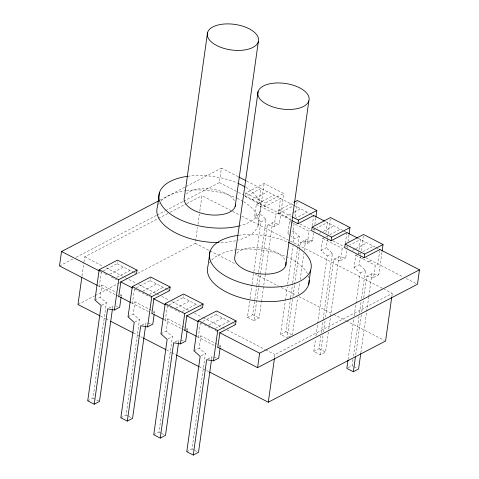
<?xml version="1.0" encoding="UTF-8"?>
<svg xmlns="http://www.w3.org/2000/svg" width="479" height="479" viewBox="0 0 479 479"><rect width="100%" height="100%" fill="white"/><g stroke="black" fill="none" stroke-linecap="round" stroke-linejoin="round"><path stroke-width="0.36" stroke-dasharray="2.4 1.8" d="M82.017 275.922L83.873 262.72M83.975 261.989L84.693 256.852L169.512 212.61M101.303 271.934L99.273 286.382L101.895 285.011L116.193 292.352M94.932 299.968L100.177 297.231L101.895 285.011M87.723 400.863L92.968 398.127L106.386 302.644L100.177 297.231M103.272 270.91L117.038 263.725L117.343 261.558M112.571 308.201L112.882 305.985L109.206 307.955M121.193 296.459L121.391 295.022L119.445 294.022M134.413 288.837L132.384 303.279L135.006 301.914L152.556 310.919M128.043 316.864L133.288 314.128L135.006 301.914M120.834 417.766L126.079 415.03L139.497 319.547L133.288 314.128M136.383 287.807L150.149 280.628L150.556 277.736M145.58 325.846L145.993 322.882L147.352 323.133M154.304 313.362L154.501 311.919L153.202 311.254M167.333 305.836L165.303 320.277L167.925 318.912L185.475 327.917M160.962 333.863L166.207 331.127L167.925 318.912M153.753 434.764L158.998 432.028L172.416 336.545L166.207 331.127M169.303 304.806L183.068 297.627L183.373 295.459M178.499 342.844L178.912 339.88L180.272 340.132M137.635 273.413L195.282 243.338L197.552 227.208M197.965 224.274L199.408 214.005M199.821 211.071L201.982 195.672L231.926 211.041M187.223 330.36L187.421 328.923L186.121 328.253M183.559 201.252L219.382 182.559L221.412 168.117L238.027 176.649M200.348 322.786L198.318 337.228L200.941 335.863L218.49 344.868M193.977 350.814L199.222 348.077L200.941 335.863M186.768 451.715L192.013 448.979L205.431 353.496L199.222 348.077M202.97 321.415L216.083 314.577L216.388 312.41M211.616 359.052L211.928 356.831L216.682 357.711M220.238 347.305L220.436 345.868L219.137 345.203M274.138 226.489L275.856 214.269L278.479 212.904L280.508 198.456L264.773 206.665L245.272 196.653L245.781 193.043L264.139 183.469L283.634 193.474L279.383 223.753L274.138 226.489L267.348 225.232L253.924 320.714L247.427 317.373L249.924 299.614M253.876 271.485L260.845 221.891L254.642 216.478L256.355 204.258L258.977 202.892L261.007 188.445L245.272 196.653M258.091 225.549L260.121 211.107M254.642 216.478L259.887 213.742L264.139 183.469M250.026 298.872L252.002 284.807M252.11 284.065L253.774 272.228M264.773 206.665L265.276 203.054L283.634 193.474M247.427 317.373L252.673 314.637L254.648 300.596M254.75 299.86L256.726 285.819M256.828 285.077L258.486 273.252M258.594 272.515L266.073 219.304L259.887 213.742M253.924 320.714L259.169 317.978L261.354 302.459M261.456 301.716L265.198 275.114M265.3 274.371L272.569 222.639L279.383 223.753M290.813 220.035L278.461 213.694L278.97 210.083L293.393 202.557M290.418 235.776L287.831 233.518L289.55 221.298L290.861 220.615M274.575 357.478L274.988 354.544L392.277 293.364L384.29 289.268M294.112 223.394L293.076 230.782L294.034 238.931L293.202 244.853M295.046 216.753L297.327 200.503M292.525 299.261L287.119 337.749L280.616 334.414L285.298 301.105M285.4 300.369L287.274 287.041M287.693 284.083L293.1 245.595M280.616 334.414L285.861 331.678L290.537 298.423M290.639 297.681L292.615 283.64M292.717 282.903L297.806 246.691M297.908 245.949L299.261 236.345L293.076 230.782L291.765 231.465M292.944 296.303L294.501 285.197M294.603 284.46L299.495 249.673M299.597 248.93L300.537 242.266L305.758 239.68L312.571 240.787L313.919 231.189M288.43 337.066L292.364 335.013L297.657 297.327M298.076 294.369L299.734 282.544M300.153 279.586L303.788 253.72M304.201 250.762L305.758 239.68M307.326 243.524L312.571 240.787L300.537 242.266L307.326 243.524L309.045 231.309L311.009 230.279M312.278 225.609L313.697 215.496M314.026 230.453L314.23 228.974M314.853 224.543L315.787 217.897M317.745 323.319L327.211 255.966L321.008 250.547L322.726 238.332L324.69 237.303M325.954 232.626L327.379 222.519L316.882 227.992M321.008 250.547L326.253 247.811L327.6 238.213M327.702 237.476L328.121 234.524M328.223 233.782L330.3 219.017M328.343 332.097L325.54 352.047L320.295 354.783L313.793 351.448L315.559 338.863M315.978 335.905L317.643 324.061M313.793 351.448L319.038 348.712L320.804 336.15M321.217 333.192L323.091 319.888M323.193 319.152L332.438 253.373L326.253 247.811M320.295 354.783L323.103 334.797M323.517 331.839L325.181 319.996M325.6 317.032L333.713 259.301L338.934 256.714L345.748 257.822L346.994 248.96M328.756 329.139L330.42 317.314M330.522 316.571L338.934 256.714M333.713 259.301L340.503 260.558L342.222 248.338L344.844 246.972M345.353 243.362L346.772 233.249M347.095 248.224L347.305 246.745M348.029 241.578L348.963 234.932M355.993 303.291L360.256 272.94L354.047 267.527L355.765 255.307L357.735 254.283M358.388 253.942L360.418 239.494L349.927 244.967M354.047 267.527L359.292 264.791L360.645 255.193M360.747 254.451L361.16 251.499M361.268 250.762L363.339 235.991M348.083 359.543L353.807 318.834M354.221 315.871L355.885 304.027M348.149 367.74L352.083 365.687L353.017 359.034M353.43 356.083L359.04 316.17M359.454 313.218L361.118 301.393M361.531 298.435L365.483 270.354L359.292 264.791M355.729 354.735L361.346 314.769M361.759 311.805L363.321 300.704M363.741 297.74L366.752 276.275L371.979 273.689L378.793 274.796L382.11 251.17M360.867 352.766L366.579 312.116M366.68 311.38L368.656 297.339M368.758 296.597L371.979 273.689M366.752 276.275L373.548 277.533L375.261 265.318L377.883 263.947L379.715 250.948M391.864 296.297L392.277 293.364M101.65 305.225L106.386 302.644M134.761 322.127L139.497 319.547M141.784 325.157L145.993 322.882M168.207 338.821L172.416 336.545M175.236 341.856L178.912 339.88M201.222 355.771L205.431 353.496M207.718 359.106L211.928 356.831M160.172 200.06L221.412 168.117M59.498 265.965L73.431 258.696M76.083 257.313L156.358 215.436M157.022 215.089L164.98 210.94M165.644 210.592L182.894 201.593M170.177 212.263L186.08 203.97M186.744 203.623L201.982 195.672M251.774 199.994L267.51 191.786M109.769 274.245L123.54 267.066M258.271 203.33L274.006 195.121M116.924 277.239L130.037 270.401M77.999 304.524L94.561 295.878M95.225 295.537L117.092 284.131M117.756 283.784L119.744 282.748M260.845 221.891L266.073 219.304M120.079 295.705L121.391 295.022M278.461 213.694L294.202 205.485M267.348 225.232L272.569 222.639M142.88 291.148L156.651 283.963M284.963 217.029L293.483 212.586M294.142 212.245L300.698 208.82M149.376 294.483L163.147 287.298M294.741 218.658L307.195 212.161M287.831 233.518L289.142 232.83M153.19 312.607L154.501 311.919M312.949 230.04L314.26 229.357M175.799 308.147L189.57 300.962M319.451 233.381L320.762 232.692M323.385 231.327L333.875 225.854M182.301 311.482L196.067 304.297M325.948 236.716L327.259 236.033M329.881 234.662L340.371 229.19M185.457 329.947L187.421 328.923M327.211 255.966L332.438 253.373M345.994 247.02L347.305 246.338M208.814 325.091L222.585 317.912M352.49 250.355L355.119 248.99M355.771 248.643L366.92 242.829M340.503 260.558L345.748 257.822M215.316 328.432L229.082 321.247M358.334 254.032L360.304 253.008M362.926 251.643L373.416 246.17M362.076 258.534L364.04 257.504M368.573 261.869L371.195 260.504M219.125 346.556L220.436 345.868M360.256 272.94L365.483 270.354M373.548 277.533L378.793 274.796M299.261 236.345L294.034 238.931L290.933 236.225M116.283 306.614L117.636 306.865M148.035 323.259L151.43 323.888M180.954 340.258L183.667 340.761M246.673 181.086L293.202 204.976M293.867 205.311L309.153 213.161M309.817 213.502L312.476 214.867M325.774 221.693L343.054 230.567M343.718 230.908L345.712 231.932M358.346 238.416L375.626 247.29M376.29 247.631L378.284 248.655M245.781 193.043L265.276 203.054M278.97 210.083L291.316 216.424M219.382 182.559L237.907 192.073M238.572 192.414L243.865 195.133M244.524 195.468L290.849 219.25M299.968 223.933L311.015 229.609M332.881 240.829L343.485 246.278M365.998 257.834L403.587 277.131M406.234 278.491L416.808 283.915M256.355 204.258L275.856 214.269M289.55 221.298L290.849 221.963M291.495 222.298L309.045 231.309M322.726 238.332L342.222 248.338M355.765 255.307L375.261 265.318M232.59 211.383L239.243 214.802M241.907 216.167L383.625 288.927M195.282 243.338L209.257 250.511M209.922 250.852L235.872 264.174M255.163 274.084L278.455 286.041M281.113 287.406L296.417 295.262M299.082 296.627L333.013 314.05M333.677 314.392L345.652 320.535M346.317 320.876L384.242 340.347M252.673 314.637L259.169 317.978M285.861 331.678L292.364 335.013M319.038 348.712L325.54 352.047M352.083 365.687L353.382 366.357M354.029 366.686L357.28 368.357M150.149 280.628L167.045 289.304M167.698 289.633L169.65 290.639M117.038 263.725L133.288 272.066M133.94 272.401L136.539 273.737M183.068 297.627L198.019 305.303M200.617 306.632L202.569 307.638M216.083 314.577L231.034 322.247M233.632 323.582L235.584 324.582M84.693 256.852L103.326 266.42M105.985 267.785L122.618 276.323M125.282 277.688L135.928 283.155M138.587 284.52L155.891 293.405M156.555 293.747L159.214 295.112M161.878 296.477L169.195 300.237M171.859 301.602L188.492 310.141M194.48 313.218L202.461 317.314M203.126 317.655L221.759 327.223M222.424 327.564L224.417 328.588M227.082 329.953L265.007 349.425M265.671 349.766L274.988 354.544M100.087 271.312L102.081 272.335M104.739 273.701L108.062 275.407M111.385 277.113L114.044 278.479M114.709 278.82L116.702 279.844M134.653 289.059L150.604 297.243M166.554 305.434L173.871 309.189M174.536 309.53L179.853 312.26M200.456 322.84L212.425 328.983M215.083 330.348L219.071 332.396M98.051 285.753L115.337 294.627M116.002 294.968L117.996 295.992M131.288 302.818L148.574 311.691M163.86 319.541L181.146 328.414M181.81 328.756L183.804 329.78M197.097 336.605L214.382 345.473M100.62 316.134L105.278 318.529M105.943 318.87L109.266 320.577M133.222 332.875L142.538 337.653M166.488 349.951L171.147 352.346M171.811 352.688L175.805 354.735M199.09 366.692L209.072 371.812M126.079 415.03L128.025 416.029M128.677 416.365L132.575 418.365M92.968 398.127L99.464 401.468M158.998 432.028L160.944 433.028M161.597 433.363L165.494 435.363M192.013 448.979L193.959 449.979M194.612 450.314L198.51 452.314M243.721 201.797A51.319 25.585 8 0 1 238.53 240.045M235.728 240.751A51.319 25.585 8 0 1 219.735 242.578M158.531 204.467A51.319 25.585 8 0 1 159.285 203.246M161.183 200.929A51.319 25.585 8 0 1 185.613 190.732M186.373 190.63A51.319 25.585 8 0 1 236.626 198.067M237.267 198.36A51.319 25.585 8 0 1 243.081 201.414M209.431 262.917A51.319 25.585 8 0 1 210.718 261.127M211.724 259.995A51.319 25.585 8 0 1 236.153 249.798M236.913 249.697A51.319 25.585 8 0 1 307.356 273.539M308.446 276.054A51.319 25.585 8 0 1 308.961 277.922M236.854 253.157A25.872 12.897 8 0 1 263.199 248.278A25.872 12.897 8 0 1 285.532 261.043M186.313 194.091A25.872 12.897 8 0 1 212.101 189.127A25.872 12.897 8 0 1 234.752 201.396M245.751 187.349A51.319 25.585 8 0 1 239.805 225.801M187.642 176.29A51.319 25.585 8 0 1 238.003 183.331M238.943 235.249A51.319 25.585 8 0 1 287.885 242.105"/><path stroke-width="0.72" d="M158.848 200.749L61.528 251.517L59.498 265.965L97.387 285.412M81.807 277.389L77.999 304.524L99.955 315.793M118.768 296.393L120.804 281.945L136.539 273.737L137.042 270.126L117.547 260.115L99.189 269.695L94.932 299.968L101.123 305.53L87.723 400.863L94.219 404.204L99.464 401.468L112.469 308.943M94.219 404.204L107.619 308.865L114.433 309.979L119.678 307.243L121.091 297.178M114.433 309.979L118.684 279.7L137.042 270.126M151.879 313.29L153.909 298.842L169.65 290.639L170.153 287.023L150.657 277.018L132.3 286.592L128.043 316.864L134.228 322.427L120.834 417.766L127.33 421.101L132.575 418.365L145.472 326.582M127.33 421.101L140.73 325.768L147.544 326.876L152.789 324.139L154.1 314.799M159.459 192.546L157.429 206.988A51.319 25.585 8 0 0 219.011 242.59M147.544 326.876L151.795 296.603L170.153 287.023M184.798 330.288L186.828 315.847L202.569 307.638L203.072 304.021L183.577 294.016L165.219 303.59L160.962 333.863L167.147 339.431L153.753 434.764L160.249 438.099L165.494 435.363L178.499 342.844M207.563 32.476L184.421 197.144A25.872 12.897 8 0 0 207.82 214.568A25.872 12.897 8 0 0 235.47 204.503M160.249 438.099L173.649 342.766L180.463 343.874L185.708 341.138L187.121 331.079M180.463 343.874L184.714 313.601L203.072 304.021M217.813 347.239L219.843 332.791L235.584 324.582L236.087 320.972L216.592 310.967L198.234 320.541L193.977 350.814L200.162 356.376L186.768 451.715L193.265 455.05L198.51 452.314L211.514 359.789M210 251.607L207.97 266.055A51.319 25.585 8 0 0 254.834 300.68A51.319 25.585 8 0 0 309.236 280.191M193.265 455.05L206.665 359.717L213.478 360.825L218.723 358.088L220.136 348.023M213.478 360.825L217.729 330.552L236.087 320.972M235.165 206.503L258.307 41.835A25.872 12.897 8 0 0 223.693 24.064A25.872 12.897 8 0 0 216.801 45.571A25.872 12.897 8 0 0 258.307 41.835M258.103 91.543L234.961 256.211A25.872 12.897 8 0 0 259.702 273.808A25.872 12.897 8 0 0 285.867 262.193M217.706 347.179L257.588 367.656L259.618 353.215L419.502 269.815L379.613 249.337M285.706 265.57L308.847 100.895A25.872 12.897 8 0 0 274.233 83.124A25.872 12.897 8 0 0 267.342 104.632A25.872 12.897 8 0 0 308.847 100.895M209.736 372.153L268.288 402.216L274.473 358.214M292.112 220.699L297.962 223.705L298.465 220.095L316.829 210.515L297.327 200.503L294.052 202.216M349.071 234.195L350.005 227.549L330.504 217.538L312.146 227.118L311.637 230.728L331.139 240.733L346.874 232.525M315.895 217.161L316.829 210.515M308.632 284.616L310.661 270.168M331.139 240.733L331.642 237.123L350.005 227.549M382.11 251.17L383.044 244.524L363.549 234.512L345.191 244.092L344.682 247.703L364.178 257.714L379.919 249.505M347.982 360.28L346.838 368.423L353.334 371.758L358.579 369.022L360.765 353.502M364.178 257.714L364.687 254.104L383.044 244.524M353.334 371.758L355.418 356.957M391.756 297.034L385.577 341.03L268.288 402.216M419.502 269.815L417.472 284.257L257.588 367.656M297.962 223.705L313.697 215.496M238.692 176.991L246.008 180.745M313.146 215.209L324.445 221.011M347.047 232.614L357.681 238.075M292.621 217.089L298.465 220.095M312.146 227.118L331.642 237.123M345.191 244.092L364.687 254.104M99.189 269.695L118.684 279.7M132.3 286.592L151.795 296.603M165.219 303.59L184.714 313.601M198.234 320.541L217.729 330.552M61.528 251.517L99.422 270.97M120.69 281.892L132.653 288.035M153.262 298.609L165.225 304.752M186.499 315.673L198.462 321.816M219.735 332.737L259.618 353.215M118.66 296.333L130.623 302.477M151.897 313.398L163.195 319.2M184.469 330.121L196.432 336.264M110.601 321.259L133.222 332.875M143.203 337.994L165.824 349.61M176.47 355.077L199.09 366.692M239.129 225.974A51.319 25.585 8 0 1 165.878 210.275A51.319 25.585 8 0 1 187.642 176.29M238.656 183.625A51.319 25.585 8 0 1 245.116 186.966M288.544 242.392A51.319 25.585 8 0 1 297.082 282.598A51.319 25.585 8 0 1 219.101 271.689A51.319 25.585 8 0 1 238.183 235.351"/></g></svg>
